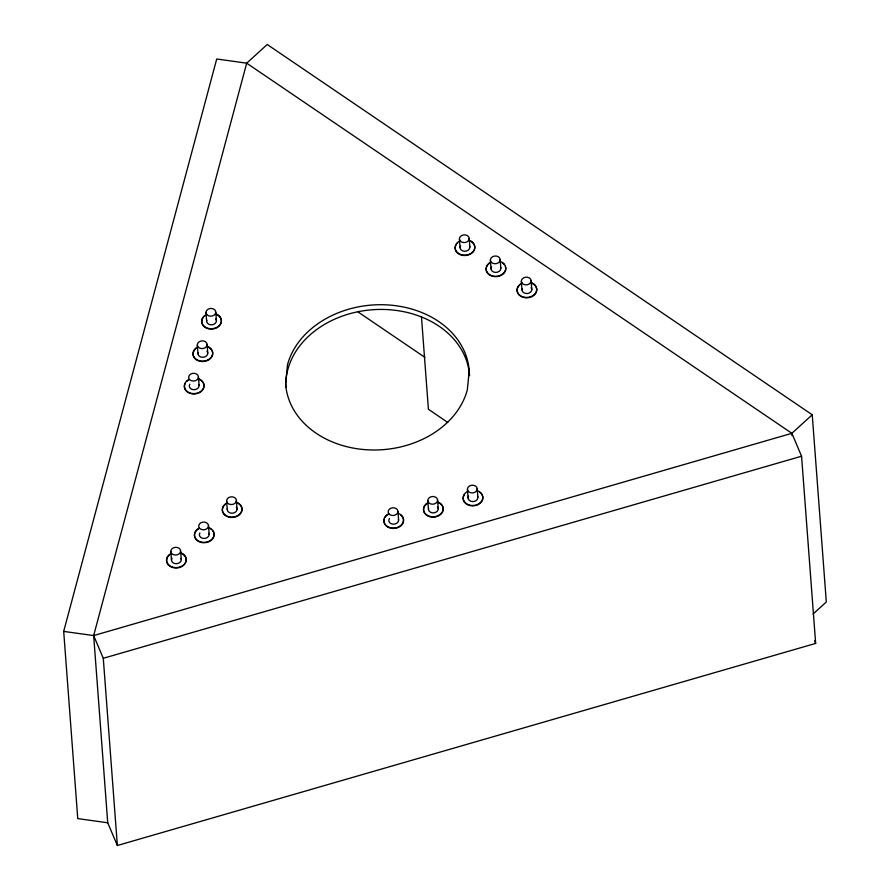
<?xml version="1.0" encoding="UTF-8"?>
<svg xmlns="http://www.w3.org/2000/svg" width="890" height="890" viewBox="0 0 890 890"><rect width="100%" height="100%" fill="white"/><g stroke="black" fill="none" stroke-linecap="round" stroke-linejoin="round"><path stroke-width="1.33" d="M107.735 822.783L77.764 818.6L63.691 631.399L216.715 58.996L246.686 63.179L791.866 433.308L801.567 456.214L815.652 643.414L117.358 845.5L107.735 822.783L93.661 635.582L246.686 63.179L267.223 44.5L812.236 414.784L826.309 601.985L813.071 614.022M63.691 631.399L93.661 635.582L791.866 433.308L812.236 414.784M117.358 845.5L103.285 658.3L801.567 456.214M208.761 527.915L210.874 529.005M180.87 553.157L182.984 554.248A9.857 7.765 -4.3 0 1 183.718 565.217A9.857 7.765 -4.3 0 1 169.812 566.185A9.857 7.765 -4.3 0 1 169.078 555.226M237.052 502.828L239.099 503.996A9.857 7.765 -4.3 0 1 240.022 514.197A9.857 7.765 -4.3 0 1 227.306 516.623L225.259 515.455A9.857 7.765 -4.3 0 1 225.17 504.463M358.169 312.045L424.875 357.335M447.77 422.472L428.413 409.255L421.471 316.918M814.573 640.867L815.652 643.414M93.661 635.582L103.285 658.3M791.866 433.308L792.044 435.666M531.152 280.851A4.906 3.872 -4.3 0 1 523.821 284.444A4.906 3.872 -4.3 0 1 523.765 277.747A4.906 3.872 -4.3 0 1 531.152 280.851L531.797 289.517M521.34 281.173L521.996 289.84M500.18 259.524A4.906 3.872 -4.3 0 1 493.049 263.384A4.906 3.872 -4.3 0 1 492.615 256.698A4.906 3.872 -4.3 0 1 500.18 259.524L500.825 268.19M490.379 260.214L491.035 268.869M469.208 238.387A4.906 3.872 -4.3 0 1 462.088 242.236A4.906 3.872 -4.3 0 1 461.643 235.55A4.906 3.872 -4.3 0 1 469.208 238.387L469.864 247.042M459.418 239.065L460.074 247.732M477.218 488.721A4.906 3.872 -4.3 0 1 470.098 492.57A4.906 3.872 -4.3 0 1 469.653 485.884A4.906 3.872 -4.3 0 1 477.218 488.721L477.874 497.377M467.428 489.4L468.084 498.066M437.58 500.013A4.906 3.872 -4.3 0 1 430.46 503.862A4.906 3.872 -4.3 0 1 430.015 497.176A4.906 3.872 -4.3 0 1 437.58 500.013L438.236 508.668M427.79 500.692L428.446 509.358M397.952 511.483A4.906 3.872 -4.3 0 1 390.621 515.076A4.906 3.872 -4.3 0 1 390.577 508.368A4.906 3.872 -4.3 0 1 397.952 511.483L398.609 520.138M236.406 500.525A4.906 3.872 -4.3 0 1 229.075 504.118A4.906 3.872 -4.3 0 1 229.019 497.41A4.906 3.872 -4.3 0 1 236.406 500.525L237.052 509.191M215.781 312.134A4.906 3.872 -4.3 0 1 208.449 315.739A4.906 3.872 -4.3 0 1 208.405 309.03A4.906 3.872 -4.3 0 1 215.781 312.134L216.437 320.801M226.594 500.848L227.25 509.514M205.979 312.457L206.625 321.123M207.103 344.397A4.906 3.872 -4.3 0 1 199.983 348.246A4.906 3.872 -4.3 0 1 199.538 341.56A4.906 3.872 -4.3 0 1 207.103 344.397L207.759 353.063M197.313 345.075L197.958 353.742M198.437 376.837A4.906 3.872 -4.3 0 1 191.306 380.686A4.906 3.872 -4.3 0 1 190.861 374A4.906 3.872 -4.3 0 1 198.437 376.837L199.082 385.492M208.505 525.59A4.906 3.872 -4.3 0 1 201.385 529.45A4.906 3.872 -4.3 0 1 200.94 522.764A4.906 3.872 -4.3 0 1 208.505 525.59L209.161 534.256M180.614 550.832A4.906 3.872 -4.3 0 1 173.494 554.692A4.906 3.872 -4.3 0 1 173.049 548.006A4.906 3.872 -4.3 0 1 180.614 550.832L181.271 559.499M170.824 551.522L171.47 560.177M285.879 387.117A92.026 72.524 -4.3 0 1 373.811 309.653A92.026 72.524 -4.3 0 1 469.564 375.669M198.848 384.502A4.906 3.872 -4.3 0 1 193.797 389.709A4.906 3.872 -4.3 0 1 189.815 384.202M215.758 318.887A4.906 3.872 -4.3 0 1 212.198 324.783A4.906 3.872 -4.3 0 1 206.792 320.122M206.97 351.172A4.906 3.872 -4.3 0 1 203.754 357.179A4.906 3.872 -4.3 0 1 198.058 352.729M198.692 379.162A9.857 7.765 -4.3 0 1 202.987 389.497A9.857 7.765 -4.3 0 1 189.748 393.269A9.857 7.765 -4.3 0 1 185.443 382.934M186.9 381.22A9.857 7.765 -4.3 0 1 188.858 379.841M207.359 346.722A9.857 7.765 -4.3 0 1 210.752 358.236A9.857 7.765 -4.3 0 1 195.678 359.282A9.857 7.765 -4.3 0 1 197.524 347.4M207.326 346.344A9.857 7.765 -4.3 0 1 210.719 357.858A9.857 7.765 -4.3 0 1 195.655 358.904A9.857 7.765 -4.3 0 1 197.491 347.033M198.659 378.784A9.857 7.765 -4.3 0 1 202.052 390.298A9.857 7.765 -4.3 0 1 186.978 391.344A9.857 7.765 -4.3 0 1 188.825 379.463M216.404 314.07A9.857 7.765 -4.3 0 1 219.107 325.718A9.857 7.765 -4.3 0 1 204.021 326.207A9.857 7.765 -4.3 0 1 206.558 314.393M216.437 314.448A9.857 7.765 -4.3 0 1 220.119 324.95A9.857 7.765 -4.3 0 1 206.68 328.232A9.857 7.765 -4.3 0 1 202.998 317.73M204.555 316.072A9.857 7.765 -4.3 0 1 206.58 314.771M212.554 530.507A9.857 7.765 -4.3 0 1 210.685 540.708A9.857 7.765 -4.3 0 1 197.702 540.942L196.034 539.44A9.857 7.765 -4.3 0 1 198.926 528.604M208.727 527.536A9.857 7.765 -4.3 0 1 212.12 539.051A9.857 7.765 -4.3 0 1 197.057 540.108A9.857 7.765 -4.3 0 1 198.893 528.226M180.837 552.79A9.857 7.765 -4.3 0 1 184.23 564.305A9.857 7.765 -4.3 0 1 169.167 565.35A9.857 7.765 -4.3 0 1 171.002 553.469M237.029 502.45A9.857 7.765 -4.3 0 1 239.733 514.097A9.857 7.765 -4.3 0 1 224.647 514.598A9.857 7.765 -4.3 0 1 227.172 502.783M208.928 533.266A4.906 3.872 -4.3 0 1 203.877 538.461A4.906 3.872 -4.3 0 1 199.894 532.965M236.384 507.278A4.906 3.872 -4.3 0 1 232.824 513.163A4.906 3.872 -4.3 0 1 227.406 508.502M181.037 558.508A4.906 3.872 -4.3 0 1 175.986 563.715A4.906 3.872 -4.3 0 1 172.004 558.208M469.631 246.063A4.906 3.872 -4.3 0 1 464.58 251.258A4.906 3.872 -4.3 0 1 460.597 245.751M531.13 287.603A4.906 3.872 -4.3 0 1 527.57 293.489A4.906 3.872 -4.3 0 1 522.152 288.827M500.592 267.2A4.906 3.872 -4.3 0 1 495.541 272.407A4.906 3.872 -4.3 0 1 491.558 266.9M531.797 283.154A9.857 7.765 -4.3 0 1 535.024 294.245A9.857 7.765 -4.3 0 1 520.639 296.214A9.857 7.765 -4.3 0 1 519.927 284.789M505.331 266.243A9.857 7.765 -4.3 0 1 499.802 275.956A9.857 7.765 -4.3 0 1 487.264 272.807A9.857 7.765 -4.3 0 1 490.601 262.539M502.55 262.939A9.857 7.765 -4.3 0 1 504.218 264.441M469.464 240.712A9.857 7.765 -4.3 0 1 473.347 251.648A9.857 7.765 -4.3 0 1 459.062 254.139A9.857 7.765 -4.3 0 1 457.671 242.77M500.403 261.471A9.857 7.765 -4.3 0 1 503.796 272.985A9.857 7.765 -4.3 0 1 488.732 274.042A9.857 7.765 -4.3 0 1 490.568 262.161M531.775 282.786A9.857 7.765 -4.3 0 1 534.478 294.423A9.857 7.765 -4.3 0 1 519.393 294.924A9.857 7.765 -4.3 0 1 521.929 283.109M469.442 240.333A9.857 7.765 -4.3 0 1 472.835 251.848A9.857 7.765 -4.3 0 1 457.76 252.893A9.857 7.765 -4.3 0 1 459.607 241.012M477.641 496.397A4.906 3.872 -4.3 0 1 472.59 501.593A4.906 3.872 -4.3 0 1 468.607 496.086M398.431 519.148A4.906 3.872 -4.3 0 1 393.091 524.166A4.906 3.872 -4.3 0 1 389.442 518.514M437.446 506.788A4.906 3.872 -4.3 0 1 434.231 512.796A4.906 3.872 -4.3 0 1 428.546 508.346M400.656 514.954A9.857 7.765 -4.3 0 1 396.339 528.104A9.857 7.765 -4.3 0 1 384.202 518.981M385.17 517.079A9.857 7.765 -4.3 0 1 388.752 514.109M437.836 502.338A9.857 7.765 -4.3 0 1 441.229 513.853A9.857 7.765 -4.3 0 1 426.165 514.898A9.857 7.765 -4.3 0 1 428.001 503.017M479.599 492.137A9.857 7.765 -4.3 0 1 480.867 502.561A9.857 7.765 -4.3 0 1 467.784 504.841A9.857 7.765 -4.3 0 1 464.235 494.818M437.813 501.96A9.857 7.765 -4.3 0 1 441.206 513.474A9.857 7.765 -4.3 0 1 426.132 514.52A9.857 7.765 -4.3 0 1 427.979 502.639M398.575 513.408A9.857 7.765 -4.3 0 1 401.279 525.056A9.857 7.765 -4.3 0 1 386.193 525.556A9.857 7.765 -4.3 0 1 388.73 513.73M477.452 490.668A9.857 7.765 -4.3 0 1 480.845 502.183A9.857 7.765 -4.3 0 1 465.77 503.228A9.857 7.765 -4.3 0 1 467.617 491.347M287.481 364.811L285.601 383.757A92.026 72.524 -4.3 0 0 370.173 449.94A92.026 72.524 -4.3 0 0 467.317 389.909L469.208 370.963A92.026 72.524 -4.3 0 0 384.636 304.781A92.026 72.524 -4.3 0 0 287.481 364.811"/></g></svg>
